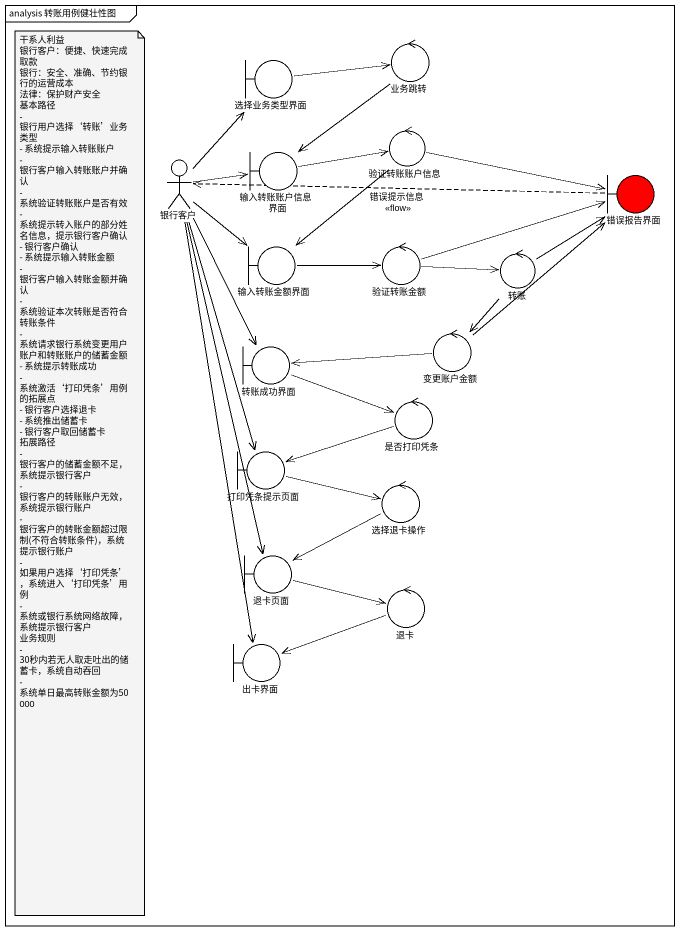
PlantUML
@startuml
mainframe analysis 转账用例健壮性图
boundary 选择业务类型界面
control 业务跳转
control 验证转账账户信息
actor 银行客户
boundary 输入转账账户信息界面
boundary 错误报告界面 #FF0000
boundary 输入转账金额界面
control 验证转账金额
control 转账
control 变更账户金额
boundary 转账成功界面
control 是否打印凭条
boundary 打印凭条提示页面
control 选择退卡操作
boundary 退卡页面
control 退卡
boundary 出卡界面
选择业务类型界面 -right-> 业务跳转
业务跳转 --> 输入转账账户信息界面
验证转账账户信息 -right-> 错误报告界面
验证转账账户信息 --> 输入转账金额界面
银行客户 -up-> 选择业务类型界面
银行客户 -right-> 输入转账账户信息界面
银行客户 --> 输入转账金额界面
银行客户 --> 转账成功界面
银行客户 --> 打印凭条提示页面
银行客户 --> 退卡页面
银行客户 --> 出卡界面
输入转账账户信息界面 -right-> 验证转账账户信息
错误报告界面 .left.> 银行客户 : 错误提示信息\n<<flow>>
输入转账金额界面 -right-> 验证转账金额
验证转账金额 -right-> 错误报告界面
验证转账金额 -right-> 转账
转账 -up-> 错误报告界面
转账 --> 变更账户金额
变更账户金额 -up-> 错误报告界面
变更账户金额 -left-> 转账成功界面
转账成功界面 -right-> 是否打印凭条
是否打印凭条 -left-> 打印凭条提示页面
打印凭条提示页面 -right-> 选择退卡操作
选择退卡操作 -left-> 退卡页面
退卡页面 -right-> 退卡
退卡 -left-> 出卡界面
note as N1
  干系人利益
  银行客户：便捷、快速完成取款
  银行：安全、准确、节约银行的运营成本
  法律：保护财产安全
  基本路径
  - 银行用户选择‘转账’业务类型
  - 系统提示输入转账账户
  - 银行客户输入转账账户并确认
  - 系统验证转账账户是否有效
  - 系统提示转入账户的部分姓名信息，提示银行客户确认
  - 银行客户确认
  - 系统提示输入转账金额
  - 银行客户输入转账金额并确认
  - 系统验证本次转账是否符合转账条件
  - 系统请求银行系统变更用户账户和转账账户的储蓄金额
  - 系统提示转账成功
  - 系统激活‘打印凭条’用例的拓展点
  - 银行客户选择退卡
  - 系统推出储蓄卡
  - 银行客户取回储蓄卡
  拓展路径
  - 银行客户的储蓄金额不足，系统提示银行客户
  - 银行客户的转账账户无效，系统提示银行账户
  - 银行客户的转账金额超过限制(不符合转账条件)，系统提示银行账户
  - 如果用户选择‘打印凭条’，系统进入‘打印凭条’用例
  - 系统或银行系统网络故障，系统提示银行客户
  业务规则
  - 30秒内若无人取走吐出的储蓄卡，系统自动吞回
  - 系统单日最高转账金额为50000
end note
@enduml
